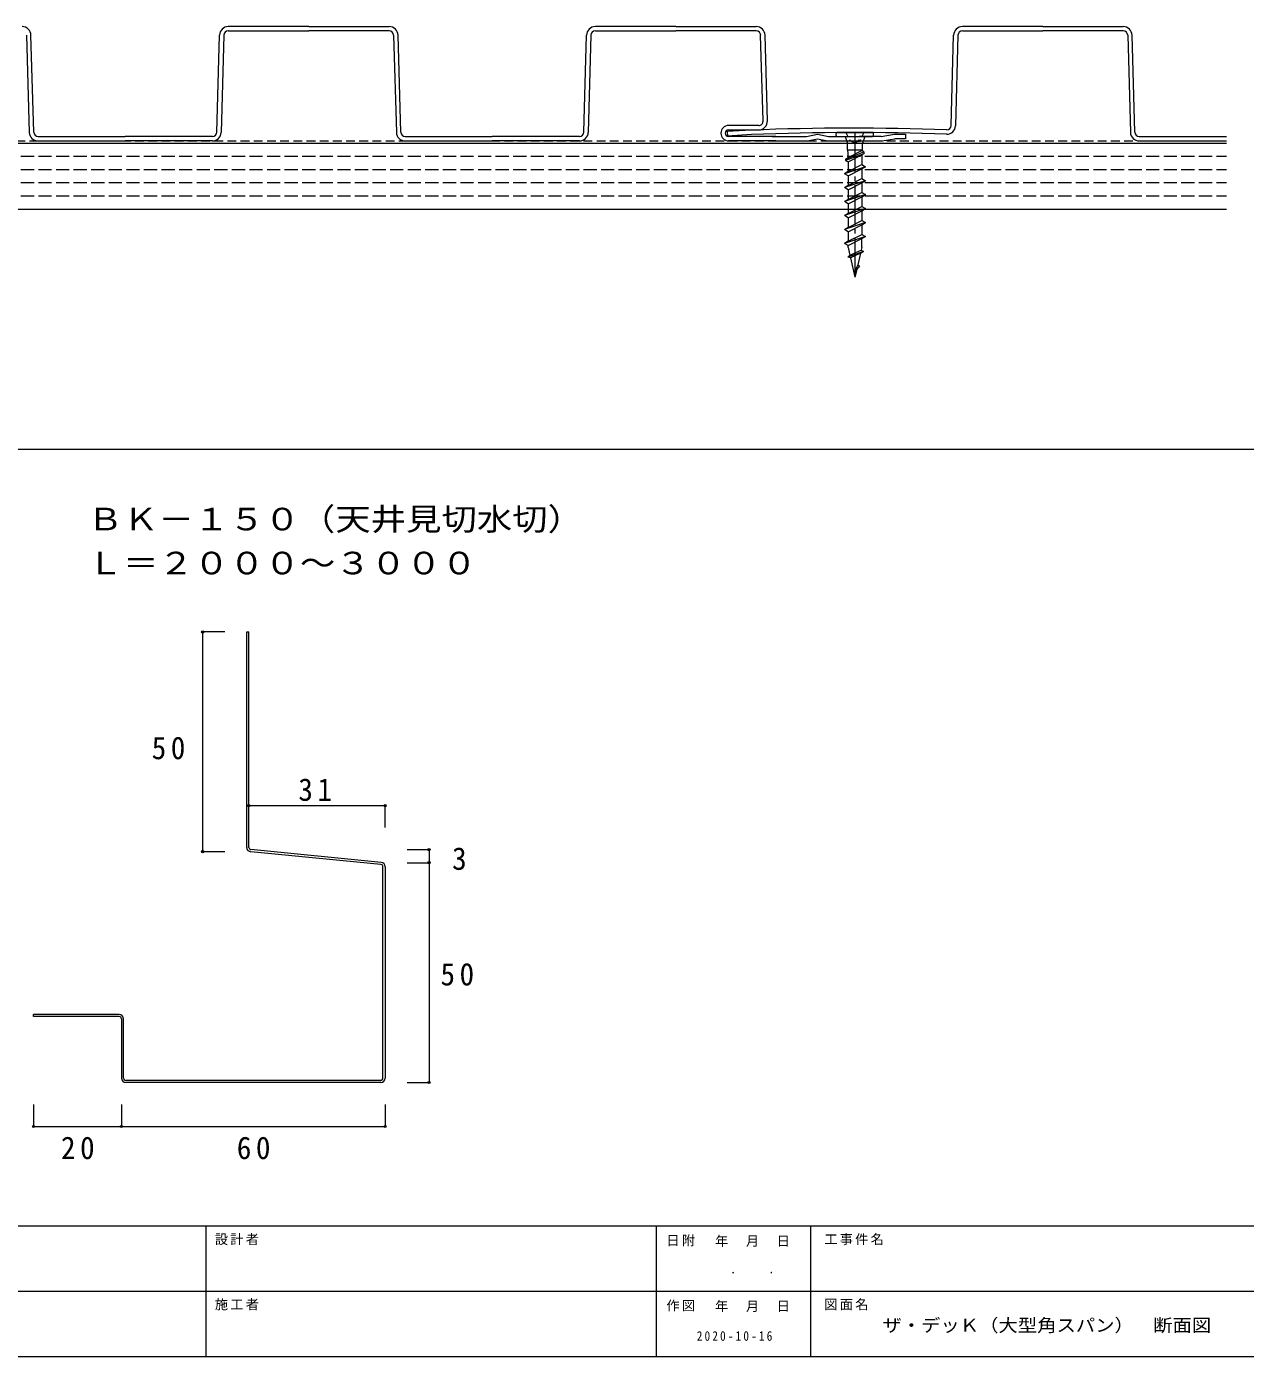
# Model space of a CAD drawing. Units: millimetres on the paper. Extents: x -393 to 477, y -285 to 275.
# Drawn here: x 43.6 to 320.9, y -285.2 to 17.3 of the extents above; entities that cross this region are included whole.
import ezdxf
from ezdxf.enums import TextEntityAlignment as Align

# ---------------------------------------------------------------- set-up
doc = ezdxf.new("R2010")
doc.units = ezdxf.units.MM
doc.header["$PDMODE"] = 32
doc.header["$PDSIZE"] = 0.5
for name, pattern in [('CHAIN2', [12, 9, -1, 1, -1]), ('DASHED1', [1.8, 1.2, -0.6]), ('DASHED2', [3, 2, -1]), ('DASHED3', [4, 3, -1])]:
    doc.linetypes.add(name, pattern=pattern)
for name, color, linetype, lineweight in [('0-0_00', 4, 'Continuous', 5), ('0-1_01', 4, 'Continuous', 5), ('0-2', 3, 'Continuous', 9), ('0-3_03', 4, 'Continuous', 5)]:
    doc.layers.add(name, color=color, linetype=linetype, lineweight=lineweight)
doc.styles.add('ＭＳ ゴシック', font='')
doc.styles.get('ＭＳ ゴシック').set_extended_font_data('MS Gothic')

msp = doc.modelspace()

# ---------------------------------------------------------------- linework, layer by layer
at = {"layer": '0-0_00', "color": 3, "lineweight": 9}
for p, q in [((93.645, -120.38), (94.145, -120.38)), ((45.145, -207.88), (45.145, -207.38))]:
    msp.add_line(p, q, dxfattribs=at)
at = {"layer": '0-1_01', "color": 3, "lineweight": 9}
for p, q in [((43.575, 15.368), (44.194, -6.716)), ((45.193, -6.688), (44.575, 15.396)), ((86.847, -6.688), (87.466, 15.396)), ((88.466, 15.368), (87.847, -6.716)), ((107.77, 17.34), (89.465, 17.34)), ((89.465, 16.34), (107.77, 16.34)), ((107.77, 17.34), (126.076, 17.34)), ((126.076, 16.34), (107.77, 16.34)), ((127.075, 15.368), (127.693, -6.716)), ((128.693, -6.688), (128.075, 15.396)), ((170.347, -6.688), (170.966, 15.396)), ((171.965, 15.368), (171.347, -6.716)), ((191.27, 17.34), (172.965, 17.34)), ((172.965, 16.34), (191.27, 16.34)), ((191.27, 17.34), (209.576, 17.34)), ((209.576, 16.34), (191.27, 16.34)), ((211.121, -4.132), (210.575, 15.368)), ((212.121, -4.104), (211.575, 15.396)), ((253.889, -5.188), (254.466, 15.396)), ((255.465, 15.368), (254.889, -5.216)), ((274.77, 17.34), (256.465, 17.34)), ((256.465, 16.34), (274.77, 16.34)), ((274.77, 17.34), (293.075, 17.34)), ((293.075, 16.34), (274.77, 16.34)), ((294.075, 15.368), (294.693, -6.716)), ((295.693, -6.688), (295.075, 15.396)), ((210.121, -5.16), (203.27, -5.16)), ((46.193, -7.66), (66.02, -7.66)), ((46.193, -8.66), (66.02, -8.66)), ((85.848, -7.66), (66.02, -7.66)), ((85.848, -8.66), (66.02, -8.66)), ((129.693, -7.66), (149.52, -7.66)), ((129.693, -8.66), (149.52, -8.66)), ((169.348, -7.66), (149.52, -7.66)), ((169.348, -8.66), (149.52, -8.66)), ((208.427, -6.225), (202.951, -6.561)), ((202.951, -6.561), (203.013, -7.559)), ((208.478, -7.224), (203.013, -7.559)), ((203.27, -6.16), (210.121, -6.16)), ((214.02, -7.66), (203.27, -7.66)), ((214.02, -8.66), (203.27, -8.66)), ((213.193, -7.66), (221.02, -7.66)), ((213.193, -8.66), (221.216, -8.66)), ((226.02, -7.66), (233.02, -7.66)), ((238.02, -7.66), (233.02, -7.66)), ((238.02, -7.66), (241.02, -7.16)), ((296.693, -7.66), (316.52, -7.66)), ((296.693, -8.66), (316.52, -8.66))]:
    msp.add_line(p, q, dxfattribs=at)
at = {"layer": '0-1_01', "linetype": 'DASHED2'}
msp.add_line((-309.73, -8.66), (316.52, -8.66), dxfattribs=at)
at = {"layer": '0-1_01'}
for p, q in [((227.77, -7.41), (227.77, -7.01)), ((228.02, -6.76), (236.02, -6.76)), ((228.02, -7.66), (236.02, -7.66)), ((229.77, -7.66), (230.335, -9.16)), ((234.27, -7.66), (233.705, -9.16)), ((236.27, -7.41), (236.27, -7.01)), ((229.885, -12.798), (234.01, -11.127)), ((230.335, -9.16), (233.705, -9.16)), ((230.335, -10.66), (230.335, -9.16)), ((230.335, -10.66), (233.705, -10.66)), ((230.335, -10.66), (230.47, -12.46)), ((230.47, -12.46), (233.57, -10.873)), ((230.47, -13.441), (233.57, -11.854)), ((233.705, -10.66), (233.57, -10.873)), ((234.01, -11.127), (233.57, -10.873)), ((234.01, -11.6), (233.57, -11.854)), ((233.57, -11.854), (233.57, -14.047)), ((233.705, -10.66), (233.705, -9.16)), ((234.42, -14.538), (229.62, -16.126)), ((229.885, -12.798), (230.47, -12.46)), ((229.885, -12.798), (229.885, -13.103)), ((229.885, -13.103), (230.47, -13.441)), ((230.47, -13.441), (230.47, -15.635)), ((230.47, -15.635), (233.57, -14.047)), ((230.47, -16.616), (233.57, -15.029)), ((233.57, -14.047), (234.42, -14.538)), ((233.57, -15.029), (234.42, -14.538)), ((233.57, -15.029), (233.57, -17.222)), ((230.47, -15.635), (229.62, -16.126)), ((230.47, -16.616), (229.62, -16.126)), ((234.42, -17.713), (229.62, -19.301)), ((230.47, -16.616), (230.47, -18.81)), ((230.47, -18.81), (233.57, -17.222)), ((233.57, -17.222), (234.42, -17.713)), ((233.57, -18.204), (234.42, -17.713)), ((230.47, -18.81), (229.62, -19.301)), ((230.47, -19.791), (229.62, -19.301)), ((234.42, -20.888), (229.62, -22.476)), ((230.47, -19.791), (233.57, -18.204)), ((230.47, -19.791), (230.47, -21.985)), ((230.47, -21.985), (233.57, -20.397)), ((233.57, -18.204), (233.57, -20.397)), ((233.57, -20.397), (234.42, -20.888)), ((233.57, -21.379), (234.42, -20.888)), ((230.47, -21.985), (229.62, -22.476)), ((230.47, -22.966), (229.62, -22.476)), ((234.42, -24.063), (229.62, -25.651)), ((230.47, -22.966), (233.57, -21.379)), ((230.47, -22.966), (230.47, -25.16)), ((230.47, -25.16), (233.57, -23.573)), ((233.57, -21.379), (233.57, -23.573)), ((233.57, -23.573), (234.42, -24.063)), ((233.57, -24.554), (234.42, -24.063)), ((230.47, -25.16), (229.62, -25.651)), ((230.47, -26.141), (229.62, -25.651)), ((230.47, -26.141), (233.57, -24.554)), ((230.47, -26.141), (230.47, -28.335)), ((230.47, -28.335), (233.57, -26.747)), ((233.57, -24.554), (233.57, -26.747)), ((233.57, -26.747), (234.42, -27.238)), ((234.42, -27.238), (229.62, -28.826)), ((230.47, -28.335), (229.62, -28.826)), ((230.47, -29.317), (229.62, -28.826)), ((230.47, -29.317), (233.57, -27.729)), ((233.57, -27.729), (234.42, -27.238)), ((233.57, -27.729), (233.57, -29.922)), ((233.57, -29.922), (234.42, -30.413)), ((234.42, -30.413), (229.62, -32.001)), ((230.47, -31.51), (229.62, -32.001)), ((230.47, -32.491), (229.62, -32.001)), ((230.47, -32.491), (233.57, -30.904)), ((230.47, -32.946), (230.47, -32.491)), ((230.47, -32.946), (230.872, -34.685)), ((233.57, -32.946), (233.431, -33.55)), ((233.57, -30.904), (234.42, -30.413)), ((233.57, -32.946), (233.57, -30.904)), ((233.941, -33.845), (230.441, -35.087)), ((230.872, -34.685), (230.441, -35.087)), ((231.004, -35.259), (230.441, -35.087)), ((230.872, -34.685), (233.431, -33.55)), ((233.274, -34.23), (231.004, -35.259)), ((231.004, -35.259), (232.02, -39.66)), ((233.274, -34.23), (232.665, -36.869)), ((233.274, -34.23), (233.941, -33.845)), ((233.431, -33.55), (233.941, -33.845)), ((232.665, -36.869), (231.789, -38.656)), ((233.09, -37.115), (231.789, -38.656)), ((232.426, -37.9), (232.02, -39.66)), ((232.665, -36.869), (233.09, -37.115))]:
    msp.add_line(p, q, dxfattribs=at)
at = {"layer": '0-1_01', "linetype": 'DASHED1'}
msp.add_line((229.97, -6.76), (230.875, -8.575), dxfattribs=at)
at = {"layer": '0-1_01', "linetype": 'CHAIN2'}
msp.add_line((232.02, -6.76), (232.02, -39.66), dxfattribs=at)
at = {"layer": '0-1_01', "color": 7, "lineweight": 9}
for p, q in [((-309.73, -9.16), (316.52, -9.16)), ((-309.73, -24.16), (316.52, -24.16))]:
    msp.add_line(p, q, dxfattribs=at)
at = {"layer": '0-1_01', "color": 7, "linetype": 'DASHED3', "lineweight": 9}
for p, q in [((-309.73, -12.16), (316.52, -12.16)), ((-309.73, -15.16), (316.52, -15.16)), ((-309.73, -18.16), (316.52, -18.16)), ((-309.73, -21.16), (316.52, -21.16))]:
    msp.add_line(p, q, dxfattribs=at)
at = {"layer": '0-1_01', "color": 3, "lineweight": 9}
for points in [[(221.02, -7.66), (223.52, -7.16), (226.02, -7.66)], [(221.216, -8.64), (223.52, -8.18), (225.824, -8.64)], [(226.02, -8.66), (238.103, -8.66), (241.103, -8.16)], [(241.02, -7.16), (243.52, -7.16), (243.52, -8.16), (241.103, -8.16)]]:
    msp.add_lwpolyline(points, dxfattribs=at)
at = {"layer": '0-1_01', "linetype": 'DASHED1'}
msp.add_lwpolyline([(234.07, -6.76), (233.165, -8.575), (232.02, -9.184), (230.875, -8.575)], dxfattribs=at)
at = {"layer": '0-1_01'}
for points in [[(234.01, -11.127), (234.01, -11.6), (229.885, -13.103)], [(230.47, -29.317), (230.47, -31.51), (233.57, -29.922)]]:
    msp.add_lwpolyline(points, dxfattribs=at)
at = {"layer": '0-1_01', "color": 3, "lineweight": 9}
for centre, radius, start, end in [((42.575, 15.34), 2, 1.60419, 90), ((89.465, 15.34), 2, 90, 178.39581), ((89.465, 15.34), 1, 90, 178.39581), ((126.076, 15.34), 2, 1.60419, 90), ((126.076, 15.34), 1, 1.60419, 90), ((172.965, 15.34), 2, 90, 178.39581), ((172.965, 15.34), 1, 90, 178.39581), ((209.576, 15.34), 2, 1.60419, 90), ((209.576, 15.34), 1, 1.60419, 90), ((256.465, 15.34), 2, 90, 178.39581), ((256.465, 15.34), 1, 90, 178.39581), ((293.075, 15.34), 2, 1.60419, 90), ((293.075, 15.34), 1, 1.60419, 90), ((293.075, 15.34), 1, 1.60419, 90), ((203.27, -6.91), 1.75, 90, 270), ((231.506, -578.458), 572.699, 87.85637, 92.30954), ((210.121, -4.16), 2, 270, 1.60411), ((210.121, -4.16), 1, 270, 1.60411), ((252.89, -5.16), 1, 270, 358.39581), ((252.89, -5.16), 2, 270, 358.39581), ((46.193, -6.66), 2, 181.60414, 270), ((46.193, -6.66), 1, 181.60414, 270), ((85.848, -6.66), 1, 270, 358.39586), ((85.848, -6.66), 2, 270, 358.39586), ((129.693, -6.66), 2, 181.60414, 270), ((129.693, -6.66), 1, 181.60414, 270), ((169.348, -6.66), 1, 270, 358.39586), ((169.348, -6.66), 2, 270, 358.39586), ((203.27, -6.91), 0.75, 90, 270), ((231.506, -578.458), 571.699, 87.85637, 92.30849), ((296.693, -6.66), 2, 181.60414, 270), ((296.693, -6.66), 1, 181.60414, 270)]:
    msp.add_arc(centre, radius, start, end, dxfattribs=at)
at = {"layer": '0-1_01'}
for centre, start, end in [((228.02, -7.01), 90, 180), ((228.02, -7.41), 180, 270), ((236.02, -7.01), 0, 90), ((236.02, -7.41), 270, 0)]:
    msp.add_arc(centre, 0.25, start, end, dxfattribs=at)
at = {"layer": '0-1_01', "color": 3}
msp.add_point((233.02, -8.66), dxfattribs=at)
at = {"layer": '0-2', "color": 4, "lineweight": 5}
for p, q in [((83.645, -170.38), (83.645, -120.38)), ((88.645, -120.38), (83.645, -120.38)), ((94.145, -159.88), (125.145, -159.88)), ((125.145, -164.88), (125.145, -159.88)), ((88.645, -170.38), (83.645, -170.38)), ((130.145, -169.88), (135.145, -169.88)), ((135.145, -169.88), (135.145, -222.88)), ((130.145, -172.88), (135.145, -172.88)), ((130.145, -222.88), (135.145, -222.88)), ((65.145, -227.88), (65.145, -232.88)), ((125.145, -227.88), (125.145, -232.88))]:
    msp.add_line(p, q, dxfattribs=at)
at = {"layer": '0-2'}
for p, q in [((93.645, -169.38), (93.645, -120.38)), ((94.145, -169.38), (94.145, -120.38)), ((124.194, -173.289), (94.56, -170.376)), ((124.243, -172.791), (94.609, -169.879)), ((124.645, -221.88), (124.645, -173.787)), ((125.145, -173.787), (125.145, -221.88)), ((64.645, -207.38), (45.145, -207.38)), ((64.645, -207.88), (45.145, -207.88)), ((65.145, -208.38), (65.145, -221.88)), ((65.645, -221.88), (65.645, -208.38)), ((124.145, -222.38), (66.145, -222.38)), ((124.145, -222.88), (66.145, -222.88))]:
    msp.add_line(p, q, dxfattribs=at)
at = {"layer": '0-2', "color": 4, "lineweight": 5}
msp.add_lwpolyline([(45.145, -227.88), (45.145, -232.88), (125.145, -232.88)], dxfattribs=at)
at = {"layer": '0-2'}
for centre, radius, start, end in [((94.645, -169.38), 1, 180, 265.91438), ((94.645, -169.38), 0.5, 180, 265.91438), ((124.145, -173.787), 0.5, 0, 84.38715), ((124.145, -173.787), 1, 0, 84.38715), ((64.645, -208.38), 1, 0, 90), ((64.645, -208.38), 0.5, 0, 90), ((66.145, -221.88), 1, 180, 270), ((66.145, -221.88), 0.5, 180, 270), ((124.145, -221.88), 0.5, 270, 0), ((124.145, -221.88), 1, 270, 0)]:
    msp.add_arc(centre, radius, start, end, dxfattribs=at)
for p in [(83.645, -120.38), (94.145, -159.88), (125.145, -159.88), (83.645, -170.38), (135.145, -169.88), (135.145, -172.88), (135.145, -222.88), (45.145, -232.88), (65.145, -232.88), (125.145, -232.88)]:
    msp.add_point(p, dxfattribs=at)
at = {"layer": '0-3_03', "color": 2, "lineweight": 9}
for p, q in [((-393.121, -78.762), (395.323, -78.762)), ((395.323, -255.553), (-393.121, -255.553)), ((84.372, -255.553), (84.372, -285.183)), ((186.772, -255.553), (186.772, -285.183)), ((221.881, -255.553), (221.881, -285.183)), ((-235.62, -270.368), (395.323, -270.368)), ((-393.121, -285.183), (395.323, -285.183))]:
    msp.add_line(p, q, dxfattribs=at)

# ---------------------------------------------------------------- texts
at = {"layer": '0-2', "style": 'ＭＳ ゴシック', "width": 1.15}
for s, p in [('ＢＫ－１５０（天井見切水切）', (57.456, -98.805)), ('Ｌ＝２０００～３０００', (57.456, -108.805))]:
    msp.add_text(s, height=5.132, dxfattribs=at).set_placement(p, align=Align.BOTTOM_LEFT)
at = {"layer": '0-2', "char_height": 5.132, "attachment_point": 7, "style": 'ＭＳ ゴシック'}
for s, insert in [('\\T1.31;\\W0.95;50', (72.029, -149.401)), ('\\T1.31;\\W0.95;31', (105.395, -158.88)), ('\\T1.31;\\W0.95;\\~3', (136.03, -174.572)), ('\\T1.31;\\W0.95;50', (137.727, -200.88)), ('\\T1.31;\\W0.95;20', (51.395, -240.38)), ('\\T1.31;\\W0.95;60', (91.395, -240.38))]:
    msp.add_mtext(s, dxfattribs=dict(at, insert=insert))
at = {"layer": '0-3_03', "color": 3, "style": 'ＭＳ ゴシック', "width": 1.1}
msp.add_text('ザ・デッＫ（大型角スパン）\u3000断面図', height=2.933, dxfattribs=at).set_placement((238.267, -280.454), align=Align.BOTTOM_LEFT)
at = {"layer": '0-3_03', "color": 3, "char_height": 2.199, "attachment_point": 7, "style": 'ＭＳ ゴシック'}
for s, insert in [('\\T1.17;設計者', (86.404, -259.874)), ('\\T1.17;工事件名', (225.059, -259.88)), ('\\T1.17;日附', (189.146, -260.146)), ('\\T1.17;年\u3000月\u3000日', (200.214, -260.271)), ('\\T1.22;\\W0.95;.\u3000\u3000.\u3000', (203.6, -266.333)), ('\\T1.17;施工者', (86.404, -274.689)), ('\\T1.17;作図', (189.146, -274.96)), ('\\T1.17;図面名', (225.059, -274.695)), ('\\T1.17;年\u3000月\u3000日', (200.214, -275.086)), ('\\T1.39;\\W0.85;\\~\\~\\~2020-10-16', (190.741, -281.666))]:
    msp.add_mtext(s, dxfattribs=dict(at, insert=insert))

doc.saveas('drawing.dxf')
